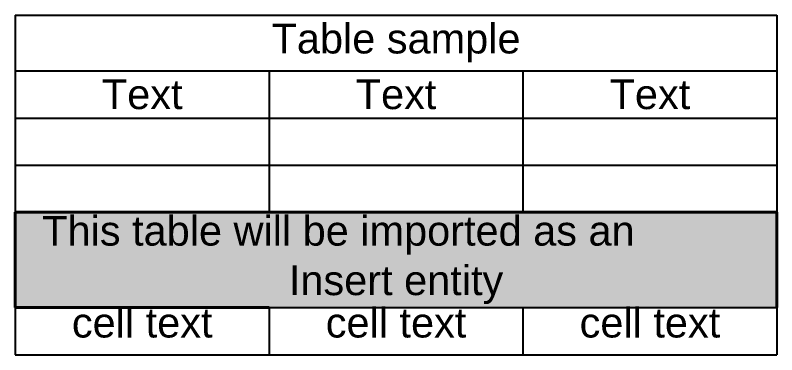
# Model space of a CAD drawing. Header units: metres. Extents: x 18 to 877, y -143 to 49.
# Drawn here: x 774.9 to 877.5, y 2.8 to 48.5 of the extents above; entities that cross this region are included whole.
import ezdxf

# ---------------------------------------------------------------- set-up
doc = ezdxf.new("R2010")
doc.units = ezdxf.units.M
doc.styles.get("Standard").update_dxf_attribs({"font": 'arial.ttf'})

# ---------------------------------------------------------------- blocks, each defined once
blk = doc.blocks.new('*T9')
at = {"layer": 'Layer1', "color": 0, "linetype": 'ByBlock', "lineweight": -2, "transparency": 16777216}
for p, q in [((0, 0), (102.59, 0)), ((0, 0), (0, -26.54)), ((102.59, 0), (102.59, -26.54)), ((0, -7.49), (102.59, -7.49)), ((34.2, -7.49), (34.2, -26.54)), ((68.4, -7.49), (68.4, -26.54)), ((0, -13.84), (102.59, -13.84)), ((0, -20.19), (102.59, -20.19)), ((0, -39.37), (0, -45.72)), ((34.2, -39.37), (102.59, -39.37)), ((34.2, -39.37), (34.2, -45.72)), ((68.4, -39.37), (68.4, -45.72)), ((102.59, -39.37), (102.59, -45.72)), ((0, -45.72), (102.59, -45.72))]:
    blk.add_line(p, q, dxfattribs=at)
at = {"layer": 'Layer1', "color": 63, "linetype": 'ByBlock', "lineweight": 40, "transparency": 16777216}
for p, q in [((0, -26.54), (102.59, -26.54)), ((0, -26.54), (0, -39.37)), ((102.59, -26.54), (102.59, -39.37)), ((0, -39.37), (34.2, -39.37))]:
    blk.add_line(p, q, dxfattribs=at)
at = {"layer": 'Layer1', "color": 165, "transparency": 16777216}
blk.add_solid([(0, -26.54), (0, -39.37), (102.59, -26.54), (102.59, -39.37)], dxfattribs=at)
at = {"layer": 'Layer1', "color": 0, "transparency": 16777216, "char_height": 4}
for s, insert, width, attachment_point in [('Table sample', (51.3, -3.75), 102.5262, 5), ('Text', (17.1, -10.67), 34.1298, 5), ('Text', (51.3, -10.67), 34.1298, 5), ('Text', (85.5, -10.67), 34.1298, 5), ('cell text', (17.1, -39.4), 34.1298, 2), ('cell text', (51.3, -39.4), 34.1298, 2), ('cell text', (85.5, -39.4), 34.1298, 2)]:
    blk.add_mtext(s, dxfattribs=dict(at, insert=insert, width=width, attachment_point=attachment_point))
at = {"layer": 'Layer1', "color": 7, "transparency": 16777216, "insert": (51.3, -32.96), "char_height": 4, "width": 102.5262, "attachment_point": 5}
blk.add_mtext('This table will be imported as an           Insert entity', dxfattribs=at)

msp = doc.modelspace()

# ---------------------------------------------------------------- block references
msp.add_blockref('*T9', (774.87, 48.54))

doc.saveas('drawing.dxf')
